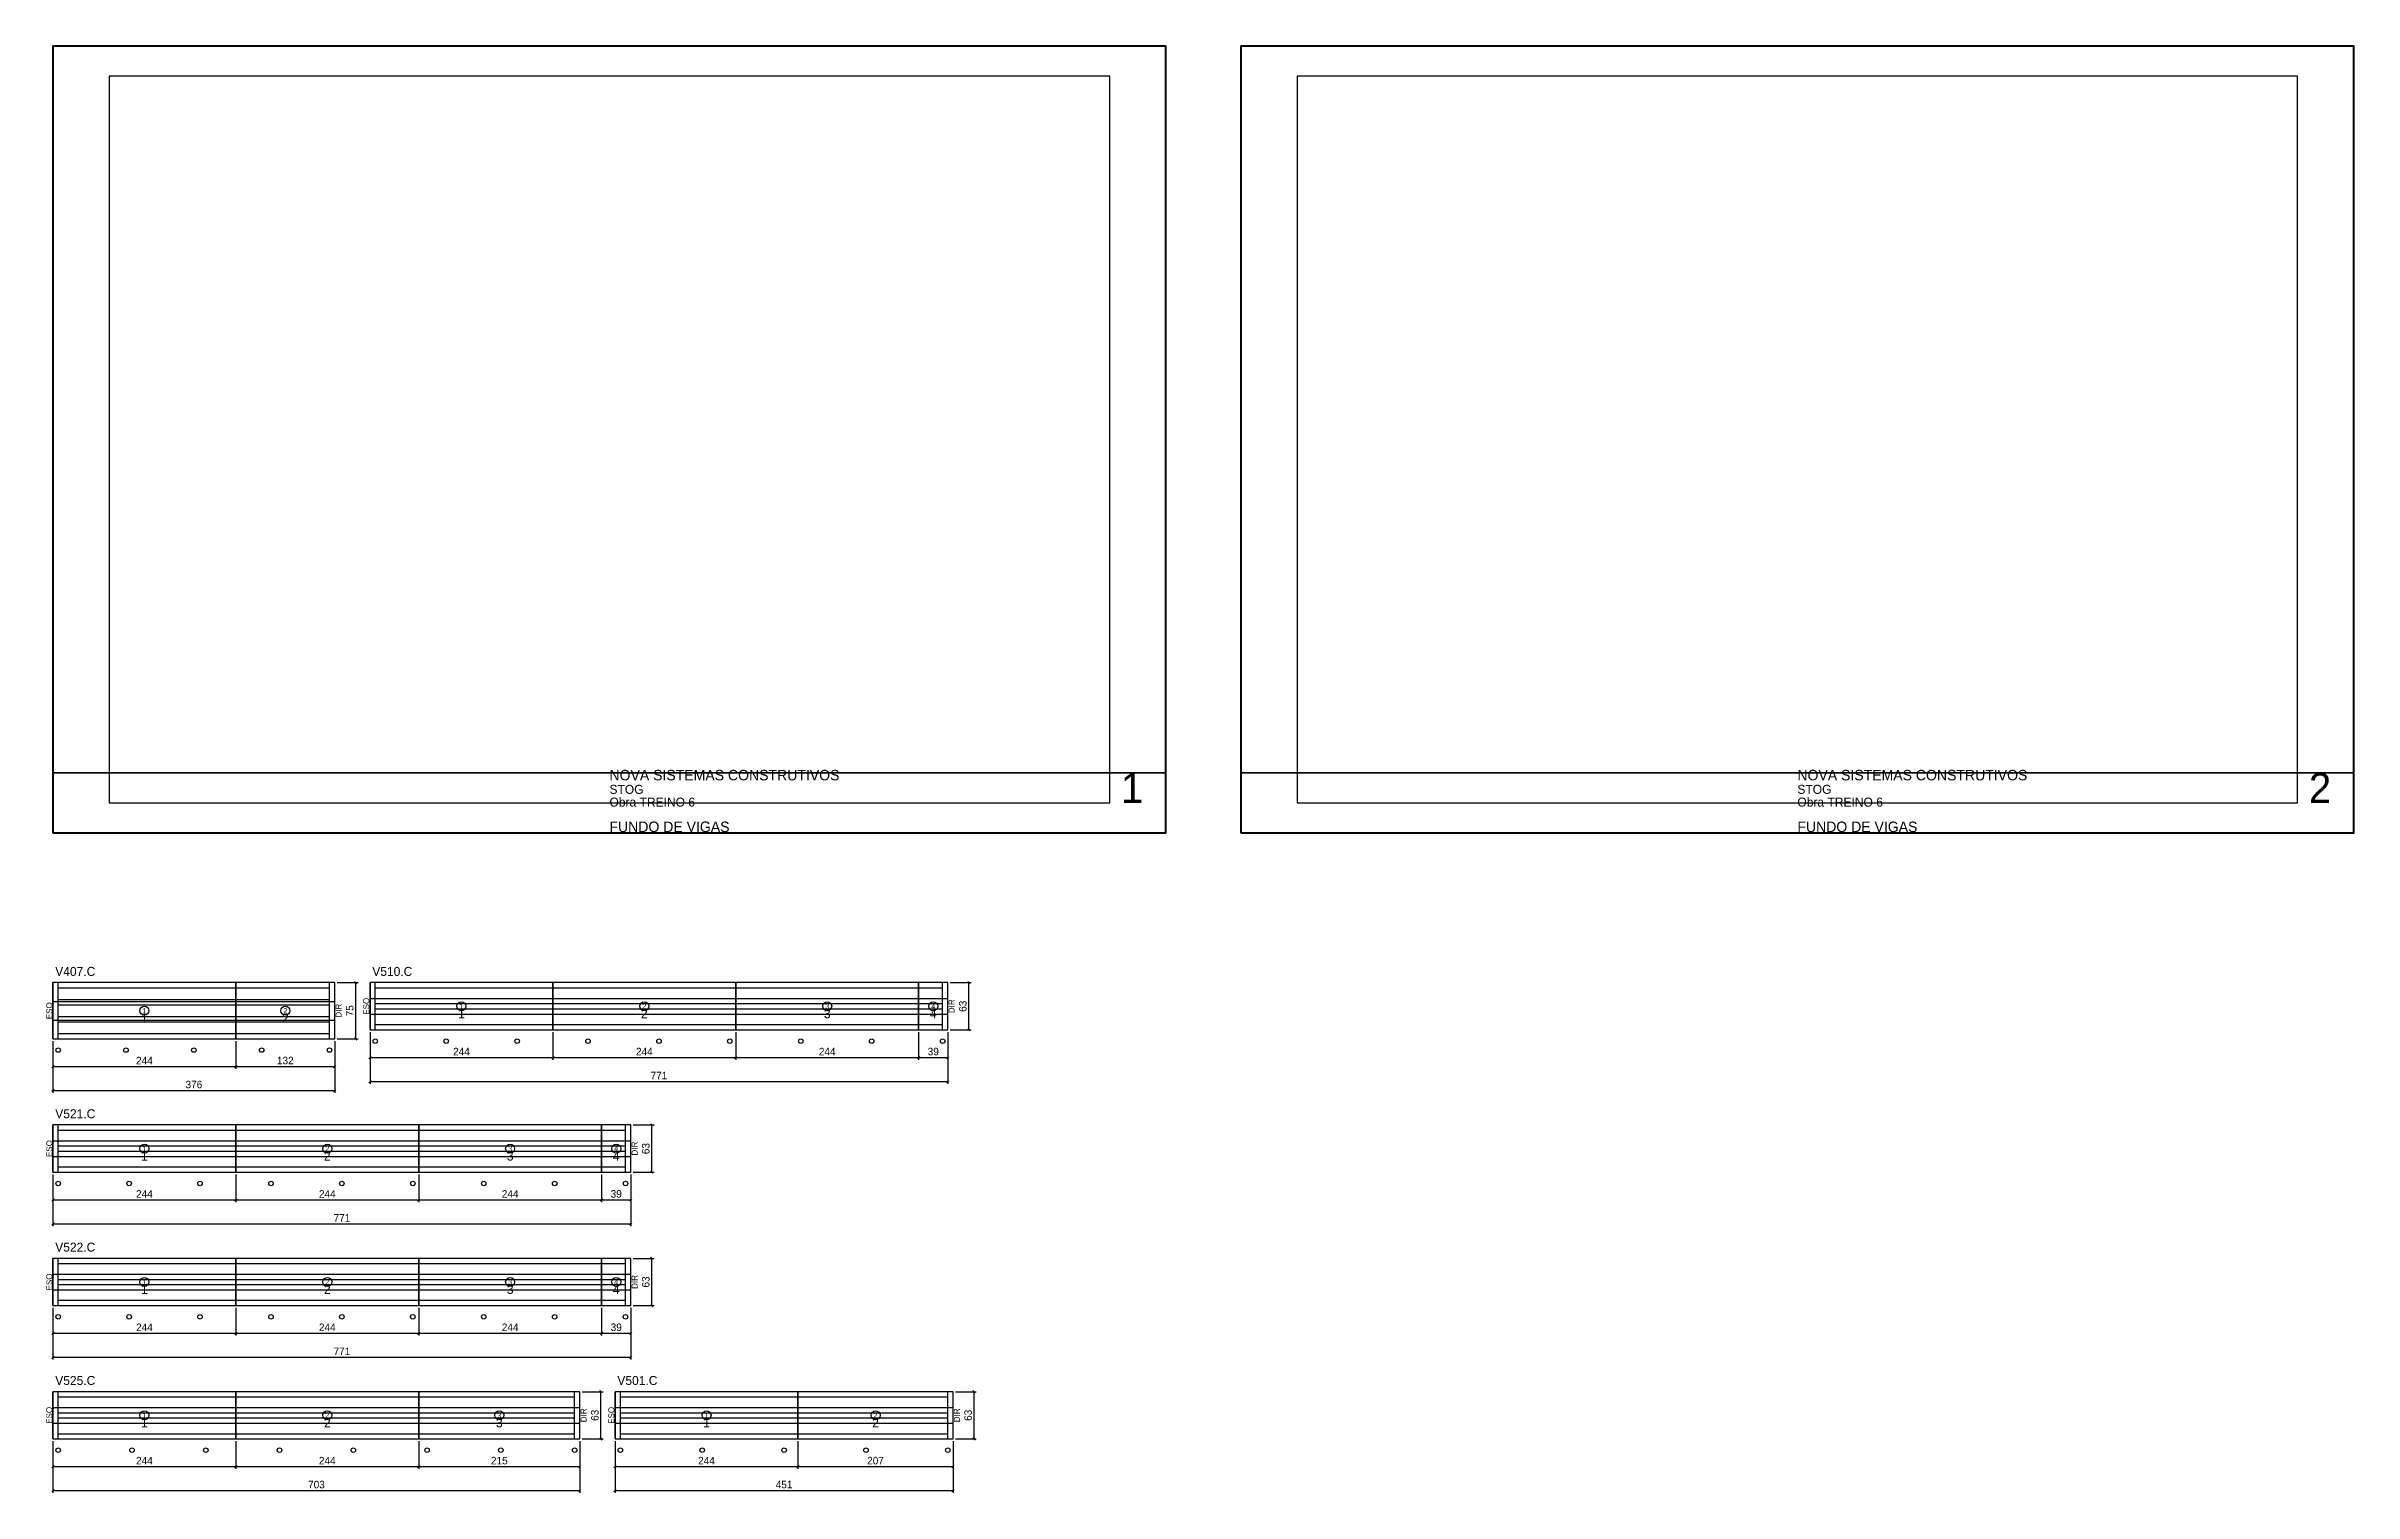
# Model space of a CAD drawing. Extents: x -9500 to 3070, y -2591 to 1250.
# Drawn here: x -9 to 3070, y -681 to 1250 of the extents above; entities that cross this region are included whole.
import ezdxf
from ezdxf.enums import TextEntityAlignment as Align

# ---------------------------------------------------------------- set-up
doc = ezdxf.new("R2010")
doc.units = 0
for name, color, linetype in [('5', 5, 'Continuous'), ('CARIMBO', 255, 'Continuous'), ('COTA', 241, 'Continuous'), ('Escoras', 224, 'Continuous'), ('Folhas', 255, 'Continuous'), ('NOMENCLATURA', 7, 'Continuous'), ('Painéis', 200, 'Continuous'), ('SARR_2.2x7', 40, 'Continuous'), ('SARR_EDITAR', 141, 'Continuous')]:
    doc.layers.add(name, color=color, linetype=linetype)
doc.dimstyles.new('PAINEL', dxfattribs={"dimtxt": 10, "dimasz": 3, "dimexe": 3, "dimexo": 3, "dimgap": 3, "dimtad": 1, "dimblk": 'OBLIQUE', "dimblk1": 'OBLIQUE', "dimcen": 2.5, "dimclrd": 4, "dimclre": 4, "dimclrt": 240, "dimazin": 3, "dimtfac": 1, "dimtmove": 0, "dimatfit": 3})

# ---------------------------------------------------------------- blocks, each defined once
blk = doc.blocks.new('nf1')
blk.add_circle((0, 0), 6)
blk.add_text('1', height=7).set_placement((0, 0), align=Align.MIDDLE_CENTER)
blk = doc.blocks.new('nf2')
blk.add_circle((0, 0), 6)
blk.add_text('2', height=7).set_placement((0, 0), align=Align.MIDDLE_CENTER)
blk = doc.blocks.new('_OBLIQUE')
at = {"color": 0, "linetype": 'BYBLOCK'}
blk.add_line((-0.5, -0.5), (0.5, 0.5), dxfattribs=at)
blk = doc.blocks.new('nf3')
blk.add_circle((0, 0), 6)
blk.add_text('3', height=7).set_placement((0, 0), align=Align.MIDDLE_CENTER)
blk = doc.blocks.new('nf4')
blk.add_circle((0, 0), 6)
blk.add_text('4', height=7).set_placement((0, 0), align=Align.MIDDLE_CENTER)

msp = doc.modelspace()

# ---------------------------------------------------------------- linework, layer by layer
at = {"layer": 'CARIMBO', "lineweight": 35}
for p, q in [((0, 280), (1485, 280)), ((1585, 280), (3070, 280))]:
    msp.add_line(p, q, dxfattribs=at)
at = {"layer": 'Escoras'}
for centre in [(7, -90), (97.5, -90), (188, -90), (278.5, -90), (369, -90), (430, -78), (524.625, -78), (619.25, -78), (713.875, -78), (808.5, -78), (903.125, -78), (997.75, -78), (1092.375, -78), (1187, -78), (7, -268), (101.625, -268), (196.25, -268), (290.875, -268), (385.5, -268), (480.125, -268), (574.75, -268), (669.375, -268), (764, -268), (7, -446), (101.625, -446), (196.25, -446), (290.875, -446), (385.5, -446), (480.125, -446), (574.75, -446), (669.375, -446), (764, -446), (7, -624), (105.429, -624), (203.857, -624), (302.286, -624), (400.714, -624), (499.143, -624), (597.571, -624), (696, -624), (757, -624), (866.25, -624), (975.5, -624), (1084.75, -624), (1194, -624)]:
    msp.add_circle(centre, 3, dxfattribs=at)
at = {"layer": 'Folhas', "lineweight": 50}
for points in [[(0, 200), (1485, 200), (1485, 1250), (0, 1250)], [(1585, 200), (3070, 200), (3070, 1250), (1585, 1250)]]:
    msp.add_lwpolyline(points, close=True, dxfattribs=at)
at = {"layer": 'Folhas', "lineweight": 25}
for points in [[(75, 240), (1410, 240), (1410, 1210), (75, 1210)], [(1660, 240), (2995, 240), (2995, 1210), (1660, 1210)]]:
    msp.add_lwpolyline(points, close=True, dxfattribs=at)
at = {"layer": 'Painéis'}
for p, q in [((244, -75), (244, 0)), ((667, -63), (667, 0)), ((911, -63), (911, 0)), ((1155, -63), (1155, 0)), ((0, -25), (244, -25)), ((244, -25), (376, -25)), ((423, -21), (667, -21)), ((667, -21), (911, -21)), ((911, -21), (1155, -21)), ((1155, -21), (1194, -21)), ((0, -50), (244, -50)), ((244, -50), (376, -50)), ((423, -42), (667, -42)), ((667, -42), (911, -42)), ((911, -42), (1155, -42)), ((1155, -42), (1194, -42)), ((0, -211), (244, -211)), ((244, -253), (244, -190)), ((244, -211), (488, -211)), ((488, -253), (488, -190)), ((488, -211), (732, -211)), ((732, -253), (732, -190)), ((732, -211), (771, -211)), ((0, -232), (244, -232)), ((244, -232), (488, -232)), ((488, -232), (732, -232)), ((732, -232), (771, -232)), ((244, -431), (244, -368)), ((488, -431), (488, -368)), ((732, -431), (732, -368)), ((0, -389), (244, -389)), ((244, -389), (488, -389)), ((488, -389), (732, -389)), ((732, -389), (771, -389)), ((0, -410), (244, -410)), ((244, -410), (488, -410)), ((488, -410), (732, -410)), ((732, -410), (771, -410)), ((244, -609), (244, -546)), ((488, -609), (488, -546)), ((994, -609), (994, -546)), ((0, -567), (244, -567)), ((244, -567), (488, -567)), ((488, -567), (703, -567)), ((750, -567), (994, -567)), ((994, -567), (1201, -567)), ((0, -588), (244, -588)), ((244, -588), (488, -588)), ((488, -588), (703, -588)), ((750, -588), (994, -588)), ((994, -588), (1201, -588))]:
    msp.add_line(p, q, dxfattribs=at)
for points in [[(0, -75), (244, -75), (244, 0), (0, 0)], [(244, -75), (376, -75), (376, 0), (244, 0)], [(423, -63), (667, -63), (667, 0), (423, 0)], [(667, -63), (911, -63), (911, 0), (667, 0)], [(911, -63), (1155, -63), (1155, 0), (911, 0)], [(1155, -63), (1194, -63), (1194, 0), (1155, 0)], [(0, -253), (244, -253), (244, -190), (0, -190)], [(244, -253), (488, -253), (488, -190), (244, -190)], [(488, -253), (732, -253), (732, -190), (488, -190)], [(732, -253), (771, -253), (771, -190), (732, -190)], [(0, -431), (244, -431), (244, -368), (0, -368)], [(244, -431), (488, -431), (488, -368), (244, -368)], [(488, -431), (732, -431), (732, -368), (488, -368)], [(732, -431), (771, -431), (771, -368), (732, -368)], [(0, -609), (244, -609), (244, -546), (0, -546)], [(244, -609), (488, -609), (488, -546), (244, -546)], [(488, -609), (703, -609), (703, -546), (488, -546)], [(750, -609), (994, -609), (994, -546), (750, -546)], [(994, -609), (1201, -609), (1201, -546), (994, -546)]]:
    msp.add_lwpolyline(points, close=True, dxfattribs=at)
at = {"layer": 'SARR_2.2x7'}
for p, q in [((7, -75), (7, 0)), ((369, -75), (369, 0)), ((430, -63), (430, 0)), ((1187, -63), (1187, 0)), ((7, -7), (244, -7)), ((7, -22.667), (244, -22.667)), ((7, -29.667), (244, -29.667)), ((244, -7), (369, -7)), ((244, -22.667), (369, -22.667)), ((244, -29.667), (369, -29.667)), ((430, -7), (667, -7)), ((430, -28), (667, -28)), ((667, -7), (911, -7)), ((667, -28), (911, -28)), ((911, -7), (1155, -7)), ((911, -28), (1155, -28)), ((1155, -7), (1187, -7)), ((1155, -28), (1187, -28)), ((7, -45.333), (244, -45.333)), ((7, -52.333), (244, -52.333)), ((244, -45.333), (369, -45.333)), ((244, -52.333), (369, -52.333)), ((430, -35), (667, -35)), ((430, -56), (667, -56)), ((667, -35), (911, -35)), ((667, -56), (911, -56)), ((911, -35), (1155, -35)), ((911, -56), (1155, -56)), ((1155, -35), (1187, -35)), ((1155, -56), (1187, -56)), ((7, -68), (244, -68)), ((244, -68), (369, -68)), ((7, -253), (7, -190)), ((7, -197), (244, -197)), ((244, -197), (488, -197)), ((488, -197), (732, -197)), ((732, -197), (764, -197)), ((764, -253), (764, -190)), ((7, -218), (244, -218)), ((7, -225), (244, -225)), ((7, -246), (244, -246)), ((244, -218), (488, -218)), ((244, -225), (488, -225)), ((244, -246), (488, -246)), ((488, -218), (732, -218)), ((488, -225), (732, -225)), ((488, -246), (732, -246)), ((732, -218), (764, -218)), ((732, -225), (764, -225)), ((732, -246), (764, -246)), ((7, -431), (7, -368)), ((764, -431), (764, -368)), ((7, -375), (244, -375)), ((7, -396), (244, -396)), ((244, -375), (488, -375)), ((244, -396), (488, -396)), ((488, -375), (732, -375)), ((488, -396), (732, -396)), ((732, -375), (764, -375)), ((732, -396), (764, -396)), ((7, -403), (244, -403)), ((7, -424), (244, -424)), ((244, -403), (488, -403)), ((244, -424), (488, -424)), ((488, -403), (732, -403)), ((488, -424), (732, -424)), ((732, -403), (764, -403)), ((732, -424), (764, -424)), ((7, -609), (7, -546)), ((7, -553), (244, -553)), ((244, -553), (488, -553)), ((488, -553), (696, -553)), ((696, -609), (696, -546)), ((757, -609), (757, -546)), ((757, -553), (994, -553)), ((994, -553), (1194, -553)), ((1194, -609), (1194, -546)), ((7, -574), (244, -574)), ((7, -581), (244, -581)), ((244, -574), (488, -574)), ((244, -581), (488, -581)), ((488, -574), (696, -574)), ((488, -581), (696, -581)), ((757, -574), (994, -574)), ((757, -581), (994, -581)), ((994, -574), (1194, -574)), ((994, -581), (1194, -581)), ((7, -602), (244, -602)), ((244, -602), (488, -602)), ((488, -602), (696, -602)), ((757, -602), (994, -602)), ((994, -602), (1194, -602))]:
    msp.add_line(p, q, dxfattribs=at)
at = {"layer": 'SARR_EDITAR'}
for p, q in [((0, -75), (0, 0)), ((376, -75), (376, 0)), ((423, -63), (423, 0)), ((1194, -63), (1194, 0)), ((0, -253), (0, -190)), ((771, -253), (771, -190)), ((0, -431), (0, -368)), ((771, -431), (771, -368)), ((0, -609), (0, -546)), ((703, -609), (703, -546)), ((750, -609), (750, -546)), ((1201, -609), (1201, -546))]:
    msp.add_line(p, q, dxfattribs=at)

# ---------------------------------------------------------------- block references
at = {"layer": 'COTA'}
for name, p in [('nf1', (545, -31.5)), ('nf2', (789, -31.5)), ('nf3', (1033, -31.5)), ('nf4', (1174.5, -31.5)), ('nf1', (122, -37.5)), ('nf2', (310, -37.5)), ('nf1', (122, -221.5)), ('nf2', (366, -221.5)), ('nf3', (610, -221.5)), ('nf4', (751.5, -221.5)), ('nf1', (122, -399.5)), ('nf2', (366, -399.5)), ('nf3', (610, -399.5)), ('nf4', (751.5, -399.5)), ('nf1', (122, -577.5)), ('nf2', (366, -577.5)), ('nf3', (595.5, -577.5)), ('nf1', (872, -577.5)), ('nf2', (1097.5, -577.5))]:
    msp.add_blockref(name, p, dxfattribs=at)

# ---------------------------------------------------------------- texts
at = {"layer": '5'}
for s, p in [('ESQ', (-5, -37.5)), ('DIR', (381, -37.5)), ('ESQ', (418, -31.5)), ('DIR', (1199, -31.5)), ('ESQ', (-5, -221.5)), ('DIR', (776, -221.5)), ('ESQ', (-5, -399.5)), ('DIR', (776, -399.5)), ('ESQ', (-5, -577.5)), ('DIR', (708, -577.5)), ('ESQ', (745, -577.5)), ('DIR', (1206, -577.5))]:
    msp.add_text(s, height=8, rotation=90, dxfattribs=at).set_placement(p, align=Align.MIDDLE_CENTER)
for s, p in [('1', (122, -47.5)), ('2', (310, -47.5)), ('1', (545, -41.5)), ('2', (789, -41.5)), ('3', (1033, -41.5)), ('4', (1174.5, -41.5)), ('1', (122, -231.5)), ('2', (366, -231.5)), ('3', (610, -231.5)), ('4', (751.5, -231.5)), ('1', (122, -409.5)), ('2', (366, -409.5)), ('3', (610, -409.5)), ('4', (751.5, -409.5)), ('1', (122, -587.5)), ('2', (366, -587.5)), ('3', (595.5, -587.5)), ('1', (872, -587.5)), ('2', (1097.5, -587.5))]:
    msp.add_text(s, height=12, dxfattribs=at).set_placement(p, align=Align.MIDDLE_CENTER)
at = {"layer": 'CARIMBO'}
for s, height, p in [('NOVA SISTEMAS CONSTRUTIVOS', 14, (742.5, 270)), ('1', 40, (1425, 240)), ('NOVA SISTEMAS CONSTRUTIVOS', 14, (2327.5, 270)), ('2', 40, (3010, 240)), ('STOG', 12, (742.5, 252)), ('Obra TREINO 6', 12, (742.5, 235)), ('STOG', 12, (2327.5, 252)), ('Obra TREINO 6', 12, (2327.5, 235)), ('FUNDO DE VIGAS', 14, (742.5, 201)), ('FUNDO DE VIGAS', 14, (2327.5, 201))]:
    msp.add_text(s, height=height, dxfattribs=at).set_placement(p)
at = {"layer": 'NOMENCLATURA'}
for s, p in [('V407.C', (3, 9)), ('V510.C', (426, 9)), ('V521.C', (3, -181)), ('V522.C', (3, -359)), ('V525.C', (3, -537)), ('V501.C', (753, -537))]:
    msp.add_text(s, height=12, dxfattribs=at).set_placement(p)

# ---------------------------------------------------------------- dimensions: what is measured, and where the dimension line sits
at = {"layer": 'COTA'}
for base, p1, p2 in [((404, -75), (376, -75), (376, 0)), ((1222, -63), (1194, -63), (1194, 0)), ((799, -253), (771, -253), (771, -190)), ((799, -431), (771, -431), (771, -368)), ((731, -609), (703, -609), (703, -546)), ((1229, -609), (1201, -609), (1201, -546))]:
    msp.add_linear_dim(base=base, p1=p1, p2=p2, angle=90, dimstyle='PAINEL', dxfattribs=at).render()
for base, p1, p2 in [((0, -112), (0, -75), (244, -75)), ((0, -144), (0, -75), (376, -75)), ((244, -112), (244, -75), (376, -75)), ((423, -100), (423, -63), (667, -63)), ((423, -132), (423, -63), (1194, -63)), ((667, -100), (667, -63), (911, -63)), ((911, -100), (911, -63), (1155, -63)), ((1155, -100), (1155, -63), (1194, -63)), ((0, -290), (0, -253), (244, -253)), ((0, -322), (0, -253), (771, -253)), ((244, -290), (244, -253), (488, -253)), ((488, -290), (488, -253), (732, -253)), ((732, -290), (732, -253), (771, -253)), ((0, -468), (0, -431), (244, -431)), ((0, -500), (0, -431), (771, -431)), ((244, -468), (244, -431), (488, -431)), ((488, -468), (488, -431), (732, -431)), ((732, -468), (732, -431), (771, -431)), ((0, -646), (0, -609), (244, -609)), ((0, -678), (0, -609), (703, -609)), ((244, -646), (244, -609), (488, -609)), ((488, -646), (488, -609), (703, -609)), ((750, -646), (750, -609), (994, -609)), ((750, -678), (750, -609), (1201, -609)), ((994, -646), (994, -609), (1201, -609))]:
    msp.add_linear_dim(base=base, p1=p1, p2=p2, dimstyle='PAINEL', dxfattribs=at).render()

doc.saveas('drawing.dxf')
